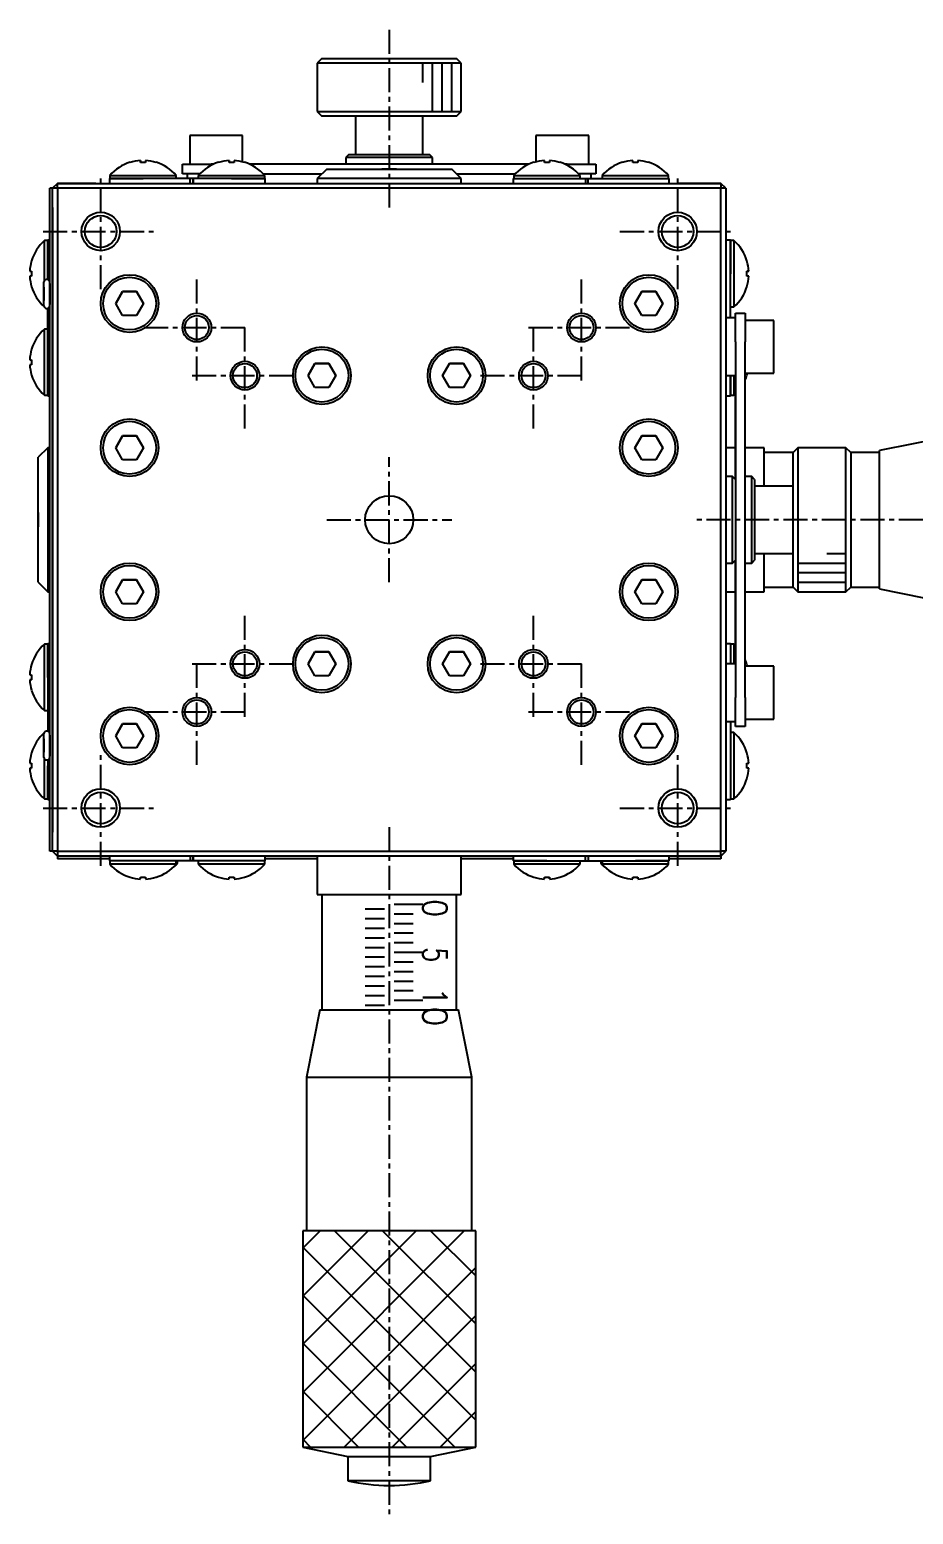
# Model space of a CAD drawing. Extents: x 55 to 256, y 20 to 197.
# Drawn here: x 120.1 to 166.1, y 120 to 197.2 of the extents above; entities that cross this region are included whole.
import ezdxf

# ---------------------------------------------------------------- set-up
doc = ezdxf.new("R2010")
doc.units = 0
doc.header["$MEASUREMENT"] = 0
doc.linetypes.add('CENTER', pattern=[2, 1.25, -0.25, 0.25, -0.25])
doc.layers.get('0').update_dxf_attribs({"linetype": 'CONTINUOUS'})
doc.layers.add('CENTER', color=1, linetype='CENTER')
doc.styles.get("Standard").update_dxf_attribs({"font": 'txt.shx', "bigfont": '@extfont2.shx'})

msp = doc.modelspace()

# ---------------------------------------------------------------- linework, layer by layer
at = {"color": 7, "linetype": 'Continuous'}
for p, q in [((135.313, 195.712), (135.063, 195.462)), ((142.563, 195.462), (135.063, 195.462)), ((135.063, 195.462), (135.063, 192.962)), ((135.313, 195.712), (142.313, 195.712)), ((135.313, 195.712), (142.313, 195.712)), ((142.563, 195.462), (142.313, 195.712)), ((142.563, 192.962), (142.563, 195.462)), ((135.063, 192.962), (142.563, 192.962)), ((135.063, 192.962), (135.313, 192.712)), ((142.313, 192.712), (135.313, 192.712)), ((137.063, 192.712), (137.063, 190.712)), ((140.563, 190.712), (140.563, 192.712)), ((142.313, 192.712), (142.563, 192.962)), ((129.813, 191.712), (128.438, 191.712)), ((128.438, 191.712), (128.438, 190.212)), ((131.188, 191.712), (129.813, 191.712)), ((131.188, 190.335), (131.188, 191.712)), ((147.813, 191.712), (146.438, 191.712)), ((146.438, 191.712), (146.438, 190.335)), ((149.188, 191.712), (147.813, 191.712)), ((149.188, 190.212), (149.188, 191.712)), ((125.339, 190.308), (125.338, 190.311)), ((125.339, 190.308), (125.338, 190.311)), ((125.883, 190.308), (125.883, 190.405)), ((125.883, 190.405), (125.883, 190.308)), ((126.143, 190.308), (125.883, 190.308)), ((126.143, 190.405), (126.143, 190.308)), ((126.689, 190.311), (126.687, 190.308)), ((128.063, 189.712), (128.063, 190.212)), ((128.063, 190.212), (129.563, 190.212)), ((129.675, 190.212), (129.563, 190.212)), ((129.939, 190.308), (129.938, 190.311)), ((129.939, 190.308), (129.938, 190.311)), ((130.483, 190.308), (130.483, 190.405)), ((130.483, 190.405), (130.483, 190.308)), ((130.743, 190.308), (130.483, 190.308)), ((130.743, 190.405), (130.743, 190.308)), ((131.289, 190.311), (131.287, 190.308)), ((146.075, 190.212), (131.551, 190.212)), ((136.713, 190.712), (136.563, 190.562)), ((141.063, 190.562), (136.563, 190.562)), ((136.563, 190.562), (136.563, 190.212)), ((136.713, 190.712), (140.913, 190.712)), ((136.713, 190.712), (137.063, 190.712)), ((140.563, 190.712), (140.913, 190.712)), ((141.063, 190.562), (140.913, 190.712)), ((141.063, 190.212), (141.063, 190.562)), ((146.339, 190.308), (146.338, 190.311)), ((146.883, 190.308), (146.883, 190.405)), ((147.143, 190.308), (146.883, 190.308)), ((147.143, 190.405), (147.143, 190.308)), ((147.143, 190.405), (147.143, 190.308)), ((147.689, 190.311), (147.687, 190.308)), ((147.689, 190.311), (147.687, 190.308)), ((148.063, 190.212), (147.951, 190.212)), ((148.063, 190.212), (149.563, 190.212)), ((149.563, 190.212), (149.563, 189.712)), ((150.939, 190.308), (150.938, 190.311)), ((151.483, 190.308), (151.483, 190.405)), ((151.743, 190.308), (151.483, 190.308)), ((151.743, 190.405), (151.743, 190.308)), ((151.743, 190.405), (151.743, 190.308)), ((152.289, 190.311), (152.287, 190.308)), ((152.289, 190.311), (152.287, 190.308)), ((126.013, 189.462), (124.263, 189.462)), ((124.263, 189.462), (124.263, 189.212)), ((124.288, 189.634), (127.738, 189.634)), ((124.288, 189.634), (124.288, 189.462)), ((124.288, 189.462), (126.013, 189.462)), ((127.963, 189.462), (126.013, 189.462)), ((127.738, 189.462), (127.738, 189.634)), ((128.463, 189.462), (127.963, 189.462)), ((128.961, 189.712), (128.063, 189.712)), ((128.313, 189.712), (128.313, 189.462)), ((128.613, 189.462), (128.463, 189.462)), ((128.463, 189.212), (128.463, 189.462)), ((128.613, 189.462), (128.613, 189.212)), ((129.113, 189.462), (128.613, 189.462)), ((128.613, 189.212), (128.613, 189.462)), ((128.888, 189.634), (132.338, 189.634)), ((128.888, 189.634), (128.888, 189.462)), ((130.613, 189.462), (129.113, 189.462)), ((132.363, 189.462), (130.613, 189.462)), ((130.613, 189.462), (132.338, 189.462)), ((132.265, 189.712), (135.313, 189.712)), ((132.338, 189.462), (132.338, 189.634)), ((132.363, 189.212), (132.363, 189.462)), ((135.563, 189.962), (135.063, 189.462)), ((138.813, 189.462), (135.063, 189.462)), ((135.063, 189.462), (135.063, 189.212)), ((135.563, 189.962), (138.813, 189.962)), ((135.563, 189.962), (142.063, 189.962)), ((139.188, 189.962), (138.438, 189.962)), ((139.188, 189.962), (138.438, 189.962)), ((138.813, 189.962), (142.063, 189.962)), ((142.563, 189.462), (138.813, 189.462)), ((142.563, 189.462), (142.063, 189.962)), ((142.313, 189.712), (145.361, 189.712)), ((142.563, 189.212), (142.563, 189.462)), ((145.263, 189.462), (147.013, 189.462)), ((145.263, 189.462), (145.263, 189.212)), ((145.288, 189.634), (148.738, 189.634)), ((145.288, 189.634), (145.288, 189.462)), ((145.288, 189.462), (147.013, 189.462)), ((147.013, 189.462), (148.513, 189.462)), ((148.513, 189.462), (149.013, 189.462)), ((149.563, 189.712), (148.665, 189.712)), ((148.738, 189.462), (148.738, 189.634)), ((149.013, 189.462), (149.013, 189.212)), ((149.013, 189.462), (149.163, 189.462)), ((149.163, 189.212), (149.163, 189.462)), ((149.163, 189.462), (149.663, 189.462)), ((149.163, 189.212), (149.163, 189.462)), ((149.313, 189.462), (149.313, 189.712)), ((149.663, 189.462), (151.613, 189.462)), ((149.888, 189.634), (153.338, 189.634)), ((149.888, 189.634), (149.888, 189.462)), ((151.613, 189.462), (153.363, 189.462)), ((151.613, 189.462), (153.338, 189.462)), ((153.338, 189.462), (153.338, 189.634)), ((153.363, 189.212), (153.363, 189.462)), ((121.163, 188.251), (121.163, 188.962)), ((121.163, 187.962), (121.163, 188.962)), ((121.313, 188.962), (121.163, 188.962)), ((121.313, 188.962), (121.163, 188.962)), ((121.563, 189.212), (121.313, 188.962)), ((121.563, 189.212), (121.313, 188.962)), ((121.563, 188.962), (121.313, 188.962)), ((121.313, 187.962), (121.313, 188.962)), ((121.563, 188.962), (121.563, 189.212)), ((121.563, 189.212), (156.063, 189.212)), ((123.563, 189.212), (121.563, 189.212)), ((121.563, 188.962), (121.563, 154.462)), ((156.063, 188.962), (121.563, 188.962)), ((123.563, 189.212), (127.813, 189.212)), ((127.813, 189.212), (128.063, 189.212)), ((128.063, 189.212), (133.813, 189.212)), ((133.813, 189.212), (143.813, 189.212)), ((143.813, 189.212), (149.563, 189.212)), ((149.563, 189.212), (153.563, 189.212)), ((153.563, 189.212), (153.813, 189.212)), ((156.063, 189.212), (153.813, 189.212)), ((156.063, 189.212), (156.063, 188.962)), ((156.313, 188.962), (156.063, 189.212)), ((156.063, 154.462), (156.063, 188.962)), ((156.313, 188.962), (156.063, 188.962)), ((156.313, 188.962), (156.313, 154.462)), ((121.163, 187.683), (121.163, 188.251)), ((121.163, 155.462), (121.163, 187.962)), ((121.313, 155.462), (121.313, 187.962)), ((121.313, 187.962), (121.313, 155.462)), ((121.163, 183.962), (121.163, 187.683)), ((120.892, 184.167), (120.892, 186.237)), ((121.063, 186.237), (120.892, 186.237)), ((121.063, 184.512), (121.063, 186.262)), ((121.163, 186.262), (121.063, 186.262)), ((121.063, 184.512), (121.063, 186.237)), ((156.563, 186.262), (156.313, 186.262)), ((156.563, 184.512), (156.563, 186.262)), ((156.563, 186.237), (156.563, 184.512)), ((156.734, 186.237), (156.563, 186.237)), ((156.734, 186.237), (156.734, 184.512)), ((120.12, 184.642), (120.218, 184.642)), ((120.12, 184.642), (120.218, 184.642)), ((120.214, 185.188), (120.218, 185.186)), ((120.214, 185.188), (120.218, 185.186)), ((120.218, 184.642), (120.218, 184.382)), ((157.408, 185.186), (157.412, 185.188)), ((157.408, 185.186), (157.412, 185.188)), ((157.408, 184.642), (157.506, 184.642)), ((157.408, 184.382), (157.408, 184.642)), ((157.506, 184.642), (157.408, 184.642)), ((120.218, 184.382), (120.12, 184.382)), ((120.863, 182.837), (120.863, 184.087)), ((120.863, 183.981), (120.863, 184.087)), ((120.863, 183.549), (120.863, 183.981)), ((121.038, 184.212), (120.988, 184.212)), ((121.038, 184.212), (120.988, 184.212)), ((121.063, 184.21), (121.063, 184.512)), ((121.163, 184.012), (121.163, 183.962)), ((121.163, 184.012), (121.163, 183.889)), ((121.163, 183.889), (121.163, 183.85)), ((156.563, 182.562), (156.563, 184.512)), ((156.734, 184.512), (156.734, 182.787)), ((157.506, 184.382), (157.408, 184.382)), ((120.218, 183.838), (120.214, 183.837)), ((120.863, 183.808), (120.863, 183.549)), ((120.863, 183.738), (120.863, 183.808)), ((120.863, 183.549), (120.863, 183.738)), ((120.863, 183.724), (120.863, 183.62)), ((120.863, 183.549), (120.863, 183.724)), ((120.863, 183.62), (120.863, 183.445)), ((120.863, 183.376), (120.863, 183.549)), ((120.863, 183.479), (120.863, 183.549)), ((120.863, 183.376), (120.863, 183.479)), ((120.863, 183.445), (120.863, 183.186)), ((120.863, 182.837), (120.863, 183.376)), ((120.863, 183.305), (120.863, 183.376)), ((120.863, 183.376), (120.863, 183.201)), ((120.863, 183.116), (120.863, 183.376)), ((120.863, 183.201), (120.863, 183.305)), ((120.863, 183.186), (120.863, 183.116)), ((121.163, 183.85), (121.163, 183.786)), ((121.163, 183.786), (121.163, 183.773)), ((121.163, 183.773), (121.163, 183.712)), ((121.163, 183.712), (121.163, 183.609)), ((121.163, 183.609), (121.163, 183.477)), ((121.163, 183.477), (121.163, 183.448)), ((121.163, 183.448), (121.163, 183.419)), ((121.163, 183.419), (121.163, 183.376)), ((121.163, 183.376), (121.163, 183.343)), ((121.163, 183.343), (121.163, 183.279)), ((121.163, 183.279), (121.163, 183.242)), ((121.163, 183.242), (121.163, 183.2)), ((121.163, 183.2), (121.163, 183.106)), ((121.163, 183.106), (121.163, 182.998)), ((124.591, 182.962), (124.952, 183.587)), ((124.952, 183.587), (124.591, 182.962)), ((124.952, 183.587), (125.674, 183.587)), ((125.674, 183.587), (124.952, 183.587)), ((125.674, 183.587), (126.035, 182.962)), ((126.035, 182.962), (125.674, 183.587)), ((151.591, 182.962), (151.952, 183.587)), ((151.952, 183.587), (151.591, 182.962)), ((151.952, 183.587), (152.674, 183.587)), ((152.674, 183.587), (151.952, 183.587)), ((152.674, 183.587), (153.035, 182.962)), ((153.035, 182.962), (152.674, 183.587)), ((157.412, 183.837), (157.408, 183.838)), ((120.988, 182.712), (121.038, 182.712)), ((120.988, 182.712), (121.038, 182.712)), ((121.063, 182.562), (121.063, 182.715)), ((121.063, 182.062), (121.063, 182.562)), ((121.163, 182.998), (121.163, 182.962)), ((121.163, 182.636), (121.163, 182.962)), ((121.163, 182.962), (121.163, 182.952)), ((121.163, 182.962), (121.163, 182.949)), ((121.163, 182.952), (121.163, 182.944)), ((121.163, 182.949), (121.163, 182.944)), ((121.163, 182.944), (121.163, 182.927)), ((121.163, 182.944), (121.163, 182.927)), ((121.163, 182.927), (121.163, 182.922)), ((121.163, 182.927), (121.163, 182.922)), ((121.163, 182.922), (121.163, 182.912)), ((121.163, 182.922), (121.163, 182.912)), ((121.163, 181.654), (121.163, 182.636)), ((124.952, 182.337), (124.591, 182.962)), ((125.674, 182.337), (124.952, 182.337)), ((126.035, 182.962), (125.674, 182.337)), ((151.952, 182.337), (151.591, 182.962)), ((152.674, 182.337), (151.952, 182.337)), ((153.035, 182.962), (152.674, 182.337)), ((156.563, 182.787), (156.734, 182.787)), ((156.563, 182.212), (156.563, 182.562)), ((156.813, 182.212), (156.813, 182.462)), ((156.813, 180.962), (156.813, 182.462)), ((156.813, 182.462), (157.313, 182.462)), ((157.313, 182.462), (157.313, 180.962)), ((120.892, 178.187), (120.892, 181.637)), ((121.063, 181.637), (120.892, 181.637)), ((121.063, 181.912), (121.063, 182.062)), ((121.163, 182.062), (121.063, 182.062)), ((121.063, 181.412), (121.063, 181.912)), ((121.063, 181.912), (121.163, 181.912)), ((121.163, 180.668), (121.163, 181.654)), ((156.813, 182.212), (156.313, 182.212)), ((158.813, 182.087), (157.313, 182.087)), ((158.813, 180.712), (158.813, 182.087)), ((121.063, 179.912), (121.063, 181.412)), ((156.813, 180.962), (156.813, 162.462)), ((157.313, 162.462), (157.313, 180.962)), ((120.12, 180.042), (120.218, 180.042)), ((120.12, 180.042), (120.218, 180.042)), ((120.214, 180.588), (120.218, 180.586)), ((120.214, 180.588), (120.218, 180.586)), ((120.218, 180.042), (120.218, 179.782)), ((121.163, 179.779), (121.163, 180.668)), ((158.813, 179.337), (158.813, 180.712)), ((120.218, 179.782), (120.12, 179.782)), ((120.218, 179.238), (120.214, 179.237)), ((121.063, 178.162), (121.063, 179.912)), ((121.063, 178.187), (121.063, 179.912)), ((121.163, 179.68), (121.163, 179.779)), ((121.163, 178.888), (121.163, 179.68)), ((134.591, 179.212), (134.952, 179.837)), ((134.952, 179.837), (134.591, 179.212)), ((134.952, 179.837), (135.674, 179.837)), ((135.674, 179.837), (134.952, 179.837)), ((135.674, 179.837), (136.035, 179.212)), ((136.035, 179.212), (135.674, 179.837)), ((141.591, 179.212), (141.952, 179.837)), ((141.952, 179.837), (141.591, 179.212)), ((141.952, 179.837), (142.674, 179.837)), ((142.674, 179.837), (141.952, 179.837)), ((142.674, 179.837), (143.035, 179.212)), ((143.035, 179.212), (142.674, 179.837)), ((157.313, 179.337), (158.813, 179.337)), ((157.412, 179.237), (157.408, 179.238)), ((121.163, 178.689), (121.163, 178.888)), ((121.163, 177.995), (121.163, 178.689)), ((134.952, 178.587), (134.591, 179.212)), ((135.674, 178.587), (134.952, 178.587)), ((136.035, 179.212), (135.674, 178.587)), ((141.952, 178.587), (141.591, 179.212)), ((142.674, 178.587), (141.952, 178.587)), ((143.035, 179.212), (142.674, 178.587)), ((156.313, 179.212), (156.813, 179.212)), ((156.563, 178.162), (156.563, 179.212)), ((156.563, 179.212), (156.563, 178.187)), ((156.734, 179.212), (156.734, 178.187)), ((156.813, 173.812), (156.813, 179.212)), ((120.892, 178.187), (121.063, 178.187)), ((121.063, 178.162), (121.163, 178.162)), ((121.163, 177.697), (121.163, 177.995)), ((121.163, 177.1), (121.163, 177.697)), ((156.313, 178.162), (156.563, 178.162)), ((156.563, 178.187), (156.734, 178.187)), ((121.163, 176.702), (121.163, 177.1)), ((156.813, 177.664), (156.813, 176.643)), ((156.813, 177.664), (156.813, 176.435)), ((121.163, 176.204), (121.163, 176.702)), ((121.163, 175.706), (121.163, 176.204)), ((156.813, 176.727), (156.813, 175.797)), ((156.813, 176.727), (156.813, 176.723)), ((156.813, 176.614), (156.813, 176.723)), ((156.813, 176.643), (156.813, 173.812)), ((156.813, 176.614), (156.813, 175.548)), ((121.063, 175.462), (120.563, 174.962)), ((121.063, 175.462), (121.063, 171.712)), ((121.163, 175.462), (121.063, 175.462)), ((121.163, 175.307), (121.163, 175.706)), ((124.591, 175.462), (124.952, 176.087)), ((124.952, 176.087), (124.591, 175.462)), ((124.952, 174.837), (124.591, 175.462)), ((124.952, 176.087), (125.674, 176.087)), ((125.674, 176.087), (124.952, 176.087)), ((125.674, 176.087), (126.035, 175.462)), ((126.035, 175.462), (125.674, 176.087)), ((126.035, 175.462), (125.674, 174.837)), ((151.591, 175.462), (151.952, 176.087)), ((151.952, 176.087), (151.591, 175.462)), ((151.952, 174.837), (151.591, 175.462)), ((151.952, 176.087), (152.674, 176.087)), ((152.674, 176.087), (151.952, 176.087)), ((152.674, 176.087), (153.035, 175.462)), ((153.035, 175.462), (152.674, 176.087)), ((153.035, 175.462), (152.674, 174.837)), ((156.813, 175.462), (156.313, 175.462)), ((156.813, 173.812), (156.813, 175.797)), ((156.813, 175.548), (156.813, 173.812)), ((158.313, 175.462), (157.313, 175.462)), ((158.313, 173.462), (158.313, 175.462)), ((160.063, 175.462), (159.813, 175.212)), ((160.063, 175.462), (160.063, 167.962)), ((162.563, 175.462), (160.063, 175.462)), ((162.563, 167.962), (162.563, 175.462)), ((162.813, 175.212), (162.563, 175.462)), ((167.813, 176.012), (164.313, 175.312)), ((120.563, 168.462), (120.563, 174.962)), ((120.563, 171.712), (120.563, 174.962)), ((121.163, 174.709), (121.163, 175.307)), ((121.163, 174.409), (121.163, 174.709)), ((125.674, 174.837), (124.952, 174.837)), ((152.674, 174.837), (151.952, 174.837)), ((159.813, 175.212), (158.313, 175.212)), ((159.813, 168.212), (159.813, 175.212)), ((162.813, 175.212), (162.813, 168.212)), ((164.313, 175.212), (162.813, 175.212)), ((164.313, 168.112), (164.313, 175.312)), ((121.163, 173.71), (121.163, 174.409)), ((156.663, 173.962), (156.313, 173.962)), ((156.663, 171.712), (156.663, 173.962)), ((156.813, 173.812), (156.663, 173.962)), ((157.663, 173.962), (157.313, 173.962)), ((157.663, 169.462), (157.663, 173.962)), ((157.813, 173.812), (157.663, 173.962)), ((121.163, 173.511), (121.163, 173.71)), ((121.163, 172.711), (121.163, 173.511)), ((157.813, 173.812), (157.813, 169.612)), ((159.813, 173.462), (157.813, 173.462)), ((121.163, 172.612), (121.163, 172.711)), ((121.163, 171.712), (121.163, 172.612)), ((120.563, 172.087), (120.563, 171.337)), ((120.563, 172.087), (120.563, 171.337)), ((120.563, 168.462), (120.563, 171.712)), ((121.063, 171.712), (121.063, 167.962)), ((121.163, 170.813), (121.163, 171.712)), ((156.663, 169.462), (156.663, 171.712)), ((121.163, 170.713), (121.163, 170.813)), ((121.163, 169.914), (121.163, 170.713)), ((157.813, 169.962), (159.813, 169.962)), ((158.313, 167.962), (158.313, 169.962)), ((121.163, 169.714), (121.163, 169.914)), ((121.163, 169.015), (121.163, 169.714)), ((156.313, 169.462), (156.663, 169.462)), ((156.663, 169.462), (156.813, 169.612)), ((156.813, 169.612), (156.813, 166.782)), ((156.813, 167.628), (156.813, 169.612)), ((156.813, 169.612), (156.813, 167.876)), ((156.813, 164.212), (156.813, 169.612)), ((157.313, 169.462), (157.663, 169.462)), ((157.663, 169.462), (157.813, 169.612)), ((120.563, 168.462), (121.063, 167.962)), ((121.163, 168.716), (121.163, 169.015)), ((121.163, 168.118), (121.163, 168.716)), ((124.591, 167.962), (124.952, 168.587)), ((124.952, 168.587), (124.591, 167.962)), ((124.952, 168.587), (125.674, 168.587)), ((125.674, 168.587), (124.952, 168.587)), ((125.674, 168.587), (126.035, 167.962)), ((126.035, 167.962), (125.674, 168.587)), ((151.591, 167.962), (151.952, 168.587)), ((151.952, 168.587), (151.591, 167.962)), ((151.952, 168.587), (152.674, 168.587)), ((152.674, 168.587), (151.952, 168.587)), ((152.674, 168.587), (153.035, 167.962)), ((153.035, 167.962), (152.674, 168.587)), ((121.063, 167.962), (121.163, 167.962)), ((121.163, 167.719), (121.163, 168.118)), ((121.163, 167.221), (121.163, 167.719)), ((124.952, 167.337), (124.591, 167.962)), ((126.035, 167.962), (125.674, 167.337)), ((151.952, 167.337), (151.591, 167.962)), ((153.035, 167.962), (152.674, 167.337)), ((156.313, 167.962), (156.813, 167.962)), ((156.813, 167.876), (156.813, 166.811)), ((157.313, 167.962), (158.313, 167.962)), ((158.313, 168.212), (159.813, 168.212)), ((159.813, 168.212), (160.063, 167.962)), ((160.063, 167.962), (162.563, 167.962)), ((162.563, 167.962), (162.813, 168.212)), ((162.813, 168.212), (164.313, 168.212)), ((164.313, 168.112), (167.813, 167.412)), ((121.163, 166.723), (121.163, 167.221)), ((125.674, 167.337), (124.952, 167.337)), ((152.674, 167.337), (151.952, 167.337)), ((156.813, 167.628), (156.813, 166.698)), ((156.813, 166.99), (156.813, 165.761)), ((121.163, 166.325), (121.163, 166.723)), ((121.163, 165.728), (121.163, 166.325)), ((156.813, 166.702), (156.813, 166.811)), ((156.813, 166.782), (156.813, 165.761)), ((156.813, 166.702), (156.813, 166.698)), ((121.163, 165.43), (121.163, 165.728)), ((121.163, 164.735), (121.163, 165.43)), ((120.892, 161.787), (120.892, 165.237)), ((121.063, 165.237), (120.892, 165.237)), ((121.063, 165.262), (121.063, 163.512)), ((121.163, 165.262), (121.063, 165.262)), ((121.063, 163.512), (121.063, 165.237)), ((121.163, 164.537), (121.163, 164.735)), ((134.591, 164.212), (134.952, 164.837)), ((134.952, 164.837), (134.591, 164.212)), ((134.952, 164.837), (135.674, 164.837)), ((135.674, 164.837), (134.952, 164.837)), ((135.674, 164.837), (136.035, 164.212)), ((136.035, 164.212), (135.674, 164.837)), ((141.591, 164.212), (141.952, 164.837)), ((141.952, 164.837), (141.591, 164.212)), ((141.952, 164.837), (142.674, 164.837)), ((142.674, 164.837), (141.952, 164.837)), ((142.674, 164.837), (143.035, 164.212)), ((143.035, 164.212), (142.674, 164.837)), ((156.563, 165.262), (156.313, 165.262)), ((156.563, 165.262), (156.563, 164.212)), ((156.563, 165.237), (156.563, 164.212)), ((156.734, 165.237), (156.563, 165.237)), ((156.734, 165.237), (156.734, 164.212)), ((120.214, 164.188), (120.218, 164.186)), ((121.163, 163.745), (121.163, 164.537)), ((134.952, 163.587), (134.591, 164.212)), ((136.035, 164.212), (135.674, 163.587)), ((141.952, 163.587), (141.591, 164.212)), ((143.035, 164.212), (142.674, 163.587)), ((156.813, 164.212), (156.313, 164.212)), ((158.813, 164.087), (157.313, 164.087)), ((157.408, 164.186), (157.412, 164.188)), ((158.813, 162.712), (158.813, 164.087)), ((120.12, 163.642), (120.218, 163.642)), ((120.218, 163.382), (120.12, 163.382)), ((120.12, 163.382), (120.218, 163.382)), ((120.218, 163.642), (120.218, 163.382)), ((121.063, 163.512), (121.063, 162.012)), ((121.163, 163.642), (121.163, 163.745)), ((121.163, 162.756), (121.163, 163.642)), ((135.674, 163.587), (134.952, 163.587)), ((142.674, 163.587), (141.952, 163.587)), ((120.218, 162.838), (120.214, 162.837)), ((120.218, 162.838), (120.214, 162.837)), ((121.163, 161.771), (121.163, 162.756)), ((156.813, 160.962), (156.813, 162.462)), ((157.313, 162.462), (157.313, 160.962)), ((158.813, 161.337), (158.813, 162.712)), ((120.892, 161.787), (121.063, 161.787)), ((121.063, 162.012), (121.063, 161.512)), ((121.063, 161.512), (121.163, 161.512)), ((121.063, 161.512), (121.063, 161.362)), ((121.163, 160.788), (121.163, 161.771)), ((121.038, 160.712), (120.988, 160.712)), ((121.038, 160.712), (120.988, 160.712)), ((121.063, 161.362), (121.063, 160.862)), ((121.163, 161.362), (121.063, 161.362)), ((121.063, 160.862), (121.063, 160.71)), ((121.163, 160.462), (121.163, 160.788)), ((124.591, 160.462), (124.952, 161.087)), ((124.952, 161.087), (124.591, 160.462)), ((124.952, 161.087), (125.674, 161.087)), ((125.674, 161.087), (124.952, 161.087)), ((125.674, 161.087), (126.035, 160.462)), ((126.035, 160.462), (125.674, 161.087)), ((151.591, 160.462), (151.952, 161.087)), ((151.952, 161.087), (151.591, 160.462)), ((151.952, 161.087), (152.674, 161.087)), ((152.674, 161.087), (151.952, 161.087)), ((152.674, 161.087), (153.035, 160.462)), ((153.035, 160.462), (152.674, 161.087)), ((156.313, 161.212), (156.813, 161.212)), ((156.563, 161.212), (156.563, 160.862)), ((156.563, 160.862), (156.563, 158.912)), ((156.813, 160.962), (156.813, 161.212)), ((157.313, 160.962), (156.813, 160.962)), ((157.313, 161.337), (158.813, 161.337)), ((120.863, 159.337), (120.863, 160.587)), ((120.863, 160.481), (120.863, 160.587)), ((120.863, 160.049), (120.863, 160.481)), ((120.863, 160.308), (120.863, 160.049)), ((120.863, 160.238), (120.863, 160.308)), ((120.863, 160.049), (120.863, 160.238)), ((120.863, 160.224), (120.863, 160.12)), ((120.863, 160.049), (120.863, 160.224)), ((120.863, 160.12), (120.863, 159.945)), ((120.863, 159.876), (120.863, 160.049)), ((120.863, 159.979), (120.863, 160.049)), ((120.863, 159.876), (120.863, 159.979)), ((120.863, 159.945), (120.863, 159.686)), ((121.163, 160.512), (121.163, 160.462)), ((121.163, 160.512), (121.163, 160.389)), ((121.163, 160.389), (121.163, 160.35)), ((121.163, 160.35), (121.163, 160.286)), ((121.163, 160.286), (121.163, 160.273)), ((121.163, 160.273), (121.163, 160.212)), ((121.163, 160.212), (121.163, 160.109)), ((121.163, 160.109), (121.163, 159.977)), ((121.163, 159.977), (121.163, 159.948)), ((121.163, 159.948), (121.163, 159.919)), ((121.163, 159.919), (121.163, 159.876)), ((124.952, 159.837), (124.591, 160.462)), ((126.035, 160.462), (125.674, 159.837)), ((151.952, 159.837), (151.591, 160.462)), ((153.035, 160.462), (152.674, 159.837)), ((156.734, 160.637), (156.563, 160.637)), ((156.734, 160.637), (156.734, 158.912)), ((120.214, 159.588), (120.218, 159.586)), ((120.863, 159.337), (120.863, 159.876)), ((120.863, 159.805), (120.863, 159.876)), ((120.863, 159.876), (120.863, 159.701)), ((120.863, 159.616), (120.863, 159.876)), ((120.863, 159.701), (120.863, 159.805)), ((120.863, 159.686), (120.863, 159.616)), ((120.892, 157.187), (120.892, 159.258)), ((120.988, 159.212), (121.038, 159.212)), ((120.988, 159.212), (121.038, 159.212)), ((121.063, 159.215), (121.063, 158.912)), ((121.163, 159.876), (121.163, 159.843)), ((121.163, 159.843), (121.163, 159.779)), ((121.163, 159.779), (121.163, 159.742)), ((121.163, 159.742), (121.163, 159.7)), ((121.163, 159.7), (121.163, 159.606)), ((121.163, 159.606), (121.163, 159.498)), ((121.163, 159.498), (121.163, 159.462)), ((121.163, 155.741), (121.163, 159.462)), ((121.163, 159.462), (121.163, 159.452)), ((121.163, 159.462), (121.163, 159.449)), ((121.163, 159.452), (121.163, 159.444)), ((121.163, 159.449), (121.163, 159.444)), ((121.163, 159.444), (121.163, 159.435)), ((121.163, 159.444), (121.163, 159.427)), ((121.163, 159.435), (121.163, 159.427)), ((121.163, 159.427), (121.163, 159.422)), ((121.163, 159.427), (121.163, 159.422)), ((121.163, 159.422), (121.163, 159.412)), ((121.163, 159.422), (121.163, 159.412)), ((125.674, 159.837), (124.952, 159.837)), ((152.674, 159.837), (151.952, 159.837)), ((157.408, 159.586), (157.412, 159.588)), ((120.12, 159.042), (120.218, 159.042)), ((120.218, 158.782), (120.12, 158.782)), ((120.12, 158.782), (120.218, 158.782)), ((120.218, 159.042), (120.218, 158.782)), ((121.063, 158.912), (121.063, 157.162)), ((121.063, 157.187), (121.063, 158.912)), ((156.563, 158.912), (156.563, 157.162)), ((156.563, 158.912), (156.563, 157.187)), ((156.734, 158.912), (156.734, 157.187)), ((157.408, 159.042), (157.506, 159.042)), ((157.408, 158.782), (157.408, 159.042)), ((157.506, 158.782), (157.408, 158.782)), ((157.506, 158.782), (157.408, 158.782)), ((120.218, 158.238), (120.214, 158.237)), ((120.218, 158.238), (120.214, 158.237)), ((157.412, 158.237), (157.408, 158.238)), ((157.412, 158.237), (157.408, 158.238)), ((120.892, 157.187), (121.063, 157.187)), ((121.063, 157.162), (121.163, 157.162)), ((156.313, 157.162), (156.563, 157.162)), ((156.563, 157.187), (156.734, 157.187)), ((121.163, 155.173), (121.163, 155.741)), ((121.163, 154.462), (121.163, 155.462)), ((121.313, 154.462), (121.313, 155.462)), ((121.163, 154.462), (121.163, 155.173)), ((121.313, 154.462), (121.163, 154.462)), ((121.563, 154.462), (121.313, 154.462)), ((121.313, 154.462), (121.563, 154.212)), ((121.563, 154.462), (156.063, 154.462)), ((121.563, 154.462), (121.563, 154.212)), ((147.063, 154.212), (121.563, 154.212)), ((121.563, 154.212), (121.563, 154.062)), ((121.563, 154.212), (121.563, 154.062)), ((122.563, 154.062), (121.563, 154.062)), ((124.263, 154.062), (122.563, 154.062)), ((124.263, 154.212), (124.263, 153.962)), ((126.013, 153.962), (124.263, 153.962)), ((126.013, 153.962), (124.288, 153.962)), ((124.288, 153.962), (124.288, 153.791)), ((126.013, 153.791), (124.288, 153.791)), ((127.963, 153.962), (126.013, 153.962)), ((127.738, 153.791), (126.013, 153.791)), ((127.738, 153.791), (127.738, 153.962)), ((127.813, 153.887), (127.813, 153.937)), ((127.813, 153.887), (127.813, 153.937)), ((128.463, 153.962), (127.963, 153.962)), ((128.463, 154.212), (128.463, 153.962)), ((128.613, 153.962), (128.463, 153.962)), ((128.613, 153.962), (128.613, 154.212)), ((128.613, 154.212), (128.613, 153.962)), ((129.113, 153.962), (128.613, 153.962)), ((128.888, 153.962), (128.888, 153.791)), ((130.613, 153.791), (128.888, 153.791)), ((130.613, 153.962), (129.113, 153.962)), ((132.363, 153.962), (130.613, 153.962)), ((132.338, 153.962), (130.613, 153.962)), ((132.338, 153.791), (130.613, 153.791)), ((132.338, 153.791), (132.338, 153.962)), ((132.363, 153.962), (132.363, 154.212)), ((135.063, 154.062), (132.363, 154.062)), ((135.063, 154.212), (135.063, 152.212)), ((142.563, 152.212), (142.563, 154.212)), ((145.263, 154.062), (142.563, 154.062)), ((145.263, 154.212), (145.263, 153.962)), ((145.263, 153.962), (147.013, 153.962)), ((147.013, 153.962), (145.288, 153.962)), ((145.288, 153.962), (145.288, 153.791)), ((147.013, 153.791), (145.288, 153.791)), ((147.013, 153.962), (148.513, 153.962)), ((148.738, 153.791), (147.013, 153.791)), ((156.063, 154.212), (147.063, 154.212)), ((148.513, 153.962), (149.013, 153.962)), ((148.738, 153.791), (148.738, 153.962)), ((149.013, 153.962), (149.013, 154.212)), ((149.013, 153.962), (149.163, 153.962)), ((149.163, 154.212), (149.163, 153.962)), ((149.163, 154.212), (149.163, 153.962)), ((149.163, 153.962), (149.663, 153.962)), ((149.663, 153.962), (151.613, 153.962)), ((149.813, 153.937), (149.813, 153.887)), ((149.813, 153.937), (149.813, 153.887)), ((149.888, 153.962), (149.888, 153.791)), ((151.613, 153.791), (149.888, 153.791)), ((151.613, 153.962), (153.363, 153.962)), ((153.338, 153.962), (151.613, 153.962)), ((153.338, 153.791), (151.613, 153.791)), ((153.338, 153.791), (153.338, 153.962)), ((153.363, 153.962), (153.363, 154.212)), ((155.063, 154.062), (153.363, 154.062)), ((156.063, 154.062), (155.063, 154.062)), ((156.063, 154.212), (156.063, 154.462)), ((156.313, 154.462), (156.063, 154.462)), ((156.063, 154.212), (156.313, 154.462)), ((156.063, 154.212), (156.063, 154.062)), ((125.338, 153.114), (125.339, 153.117)), ((125.338, 153.114), (125.339, 153.117)), ((125.883, 153.117), (126.143, 153.117)), ((125.883, 153.02), (125.883, 153.117)), ((125.883, 153.02), (125.883, 153.117)), ((126.143, 153.117), (126.143, 153.02)), ((126.687, 153.117), (126.689, 153.114)), ((129.938, 153.114), (129.939, 153.117)), ((129.938, 153.114), (129.939, 153.117)), ((130.483, 153.117), (130.743, 153.117)), ((130.483, 153.02), (130.483, 153.117)), ((130.483, 153.02), (130.483, 153.117)), ((130.743, 153.117), (130.743, 153.02)), ((131.287, 153.117), (131.289, 153.114)), ((146.338, 153.114), (146.339, 153.117)), ((146.883, 153.117), (147.143, 153.117)), ((146.883, 153.02), (146.883, 153.117)), ((147.143, 153.117), (147.143, 153.02)), ((147.143, 153.02), (147.143, 153.117)), ((147.687, 153.117), (147.689, 153.114)), ((147.687, 153.117), (147.689, 153.114)), ((150.938, 153.114), (150.939, 153.117)), ((151.483, 153.117), (151.743, 153.117)), ((151.483, 153.02), (151.483, 153.117)), ((151.743, 153.117), (151.743, 153.02)), ((151.743, 153.02), (151.743, 153.117)), ((152.287, 153.117), (152.289, 153.114)), ((152.287, 153.117), (152.289, 153.114)), ((135.063, 152.212), (142.563, 152.212)), ((135.313, 152.212), (135.313, 146.212)), ((142.313, 146.212), (142.313, 152.212)), ((135.213, 146.212), (134.513, 142.712)), ((135.213, 146.212), (142.413, 146.212)), ((143.113, 142.712), (142.413, 146.212)), ((134.513, 142.712), (143.113, 142.712)), ((134.513, 142.712), (134.513, 134.712)), ((143.113, 134.712), (143.113, 142.712)), ((138.813, 134.712), (134.313, 134.712)), ((134.313, 134.712), (134.313, 123.462)), ((143.313, 134.712), (138.813, 134.712)), ((143.313, 123.462), (143.313, 134.712)), ((134.313, 123.462), (143.313, 123.462)), ((134.313, 123.462), (136.663, 122.962)), ((136.663, 122.962), (140.963, 122.962)), ((136.663, 122.962), (136.663, 121.712)), ((140.963, 122.962), (143.313, 123.462)), ((140.963, 121.712), (140.963, 122.962)), ((140.963, 121.712), (136.663, 121.712))]:
    msp.add_line(p, q, dxfattribs=at)
at = {"color": 3, "linetype": 'Continuous'}
for p, q in [((140.563, 194.462), (140.563, 195.462)), ((141.063, 192.962), (141.063, 195.462)), ((141.563, 192.962), (141.563, 195.462)), ((142.063, 192.962), (142.063, 195.462)), ((161.563, 169.962), (162.563, 169.962)), ((160.063, 169.462), (162.563, 169.462)), ((160.063, 168.962), (162.563, 168.962)), ((160.063, 168.462), (162.563, 168.462)), ((137.563, 151.462), (138.563, 151.462)), ((139.063, 151.712), (140.563, 151.712)), ((137.563, 150.962), (138.563, 150.962)), ((139.063, 151.212), (140.063, 151.212)), ((139.063, 150.712), (140.063, 150.712)), ((137.563, 150.462), (138.563, 150.462)), ((137.563, 149.962), (138.563, 149.962)), ((139.063, 150.212), (140.063, 150.212)), ((137.563, 149.462), (138.563, 149.462)), ((139.063, 149.712), (140.063, 149.712)), ((139.063, 149.212), (140.563, 149.212)), ((137.563, 148.962), (138.563, 148.962)), ((137.563, 148.462), (138.563, 148.462)), ((139.063, 148.712), (140.063, 148.712)), ((137.563, 147.962), (138.563, 147.962)), ((137.563, 147.962), (138.563, 147.962)), ((139.063, 148.212), (140.063, 148.212)), ((139.063, 147.712), (140.063, 147.712)), ((137.563, 147.462), (138.563, 147.462)), ((137.563, 146.962), (138.563, 146.962)), ((139.063, 147.212), (140.063, 147.212)), ((137.563, 146.462), (138.563, 146.462)), ((139.063, 146.712), (140.563, 146.712)), ((134.313, 133.809), (135.217, 134.712)), ((134.313, 131.309), (137.717, 134.712)), ((134.313, 128.809), (140.217, 134.712)), ((134.313, 126.309), (142.717, 134.712)), ((135.967, 134.712), (143.313, 127.366)), ((138.467, 134.712), (143.313, 129.866)), ((140.967, 134.712), (143.313, 132.366)), ((134.313, 133.866), (143.313, 124.866)), ((134.313, 123.809), (143.313, 132.809)), ((134.313, 131.366), (142.217, 123.462)), ((136.467, 123.462), (143.313, 130.309)), ((134.313, 128.866), (139.717, 123.462)), ((138.967, 123.462), (143.313, 127.809)), ((134.313, 126.366), (137.217, 123.462)), ((141.467, 123.462), (143.313, 125.309)), ((134.313, 123.866), (134.717, 123.462))]:
    msp.add_line(p, q, dxfattribs=at)
for centre, radius in [((123.813, 186.712), 1), ((153.813, 186.712), 1), ((128.813, 181.712), 0.75), ((148.813, 181.712), 0.75), ((131.313, 179.212), 0.75), ((146.313, 179.212), 0.75), ((131.313, 164.212), 0.75), ((146.313, 164.212), 0.75), ((128.813, 161.712), 0.75), ((148.813, 161.712), 0.75), ((123.813, 156.712), 1), ((153.813, 156.712), 1)]:
    msp.add_circle(centre, radius, dxfattribs=at)
at = {"color": 7, "linetype": 'Continuous'}
for centre, radius in [((123.813, 186.712), 0.825), ((153.813, 186.712), 0.825), ((125.313, 182.962), 1.5), ((125.313, 182.962), 1.375), ((152.313, 182.962), 1.5), ((152.313, 182.962), 1.375), ((128.813, 181.712), 0.625), ((148.813, 181.712), 0.625), ((135.313, 179.212), 1.5), ((135.313, 179.212), 1.375), ((142.313, 179.212), 1.5), ((142.313, 179.212), 1.375), ((131.313, 179.212), 0.625), ((146.313, 179.212), 0.625), ((125.313, 175.462), 1.5), ((152.313, 175.462), 1.5), ((125.313, 175.462), 1.375), ((152.313, 175.462), 1.375), ((138.813, 171.712), 1.25), ((125.313, 167.962), 1.5), ((125.313, 167.962), 1.375), ((152.313, 167.962), 1.5), ((152.313, 167.962), 1.375), ((135.313, 164.212), 1.5), ((135.313, 164.212), 1.375), ((142.313, 164.212), 1.5), ((142.313, 164.212), 1.375), ((131.313, 164.212), 0.625), ((146.313, 164.212), 0.625), ((128.813, 161.712), 0.625), ((148.813, 161.712), 0.625), ((125.313, 160.462), 1.5), ((125.313, 160.462), 1.375), ((152.313, 160.462), 1.5), ((152.313, 160.462), 1.375), ((123.813, 156.712), 0.825), ((153.813, 156.712), 0.825)]:
    msp.add_circle(centre, radius, dxfattribs=at)
for centre, radius, start, end in [((126.013, 188.112), 2.3, 107.07998, 138.59038), ((126.013, 188.112), 2.296, 93.24538, 107.06558), ((126.013, 188.112), 2.296, 72.93442, 86.75462), ((126.013, 188.112), 2.3, 41.40962, 72.92002), ((130.613, 188.112), 2.3, 107.07998, 138.59038), ((130.613, 188.112), 2.296, 93.24538, 107.06558), ((130.613, 188.112), 2.296, 72.93442, 86.75462), ((130.613, 188.112), 2.3, 41.40962, 72.92002), ((147.013, 188.112), 2.3, 107.07998, 138.59038), ((147.013, 188.112), 2.296, 93.24538, 107.06558), ((147.013, 188.112), 2.296, 72.93442, 86.75462), ((147.013, 188.112), 2.3, 41.40962, 72.92002), ((151.613, 188.112), 2.3, 107.07998, 138.59038), ((151.613, 188.112), 2.296, 93.24538, 107.06558), ((151.613, 188.112), 2.296, 72.93442, 86.75462), ((151.613, 188.112), 2.3, 41.40962, 72.92002), ((122.413, 184.512), 2.3, 131.40962, 162.92002), ((155.213, 184.512), 2.3, 17.07998, 48.59038), ((122.413, 184.512), 2.296, 162.93442, 176.75462), ((155.213, 184.512), 2.296, 3.24538, 17.06558), ((122.413, 184.512), 2.296, 183.24538, 197.06558), ((120.988, 184.087), 0.125, 90, 180), ((121.038, 184.087), 0.125, 0, 90), ((155.213, 184.512), 2.296, 342.93442, 356.75462), ((122.413, 184.512), 2.3, 197.07998, 228.59038), ((155.213, 184.512), 2.3, 311.40962, 342.92002), ((120.988, 182.837), 0.125, 180, 270), ((121.038, 182.837), 0.125, 270, 0), ((122.413, 179.912), 2.3, 131.40962, 162.92002), ((122.413, 179.912), 2.296, 162.93442, 176.75462), ((122.413, 179.912), 2.296, 183.24538, 197.06558), ((122.413, 179.912), 2.3, 197.07998, 228.59038), ((155.213, 179.912), 2.3, 335.92939, 342.92002), ((155.213, 179.912), 2.296, 342.93442, 345.4988), ((155.213, 179.912), 2.3, 311.40962, 314.07921), ((122.413, 163.512), 2.3, 131.40962, 162.92002), ((155.213, 163.512), 2.3, 45.92079, 48.59038), ((122.413, 163.512), 2.296, 162.93442, 176.75462), ((155.213, 163.512), 2.3, 17.07998, 24.07061), ((155.213, 163.512), 2.296, 14.5012, 17.06558), ((122.413, 163.512), 2.296, 183.24538, 197.06558), ((122.413, 163.512), 2.3, 197.07998, 228.59038), ((120.988, 160.587), 0.125, 90, 180), ((121.038, 160.587), 0.125, 0, 90), ((122.413, 158.912), 2.3, 131.40962, 162.92002), ((155.213, 158.912), 2.3, 17.07998, 48.59038), ((122.413, 158.912), 2.296, 162.93442, 176.75462), ((120.988, 159.337), 0.125, 180, 270), ((121.038, 159.337), 0.125, 270, 0), ((155.213, 158.912), 2.296, 3.24538, 17.06558), ((122.413, 158.912), 2.296, 183.24538, 197.06558), ((155.213, 158.912), 2.296, 342.93442, 356.75462), ((122.413, 158.912), 2.3, 197.07998, 228.59038), ((155.213, 158.912), 2.3, 311.40962, 342.92002), ((126.013, 155.312), 2.3, 221.40962, 252.92002), ((126.013, 155.312), 2.3, 287.07998, 318.59038), ((127.688, 153.887), 0.125, 282.44571, 0), ((127.688, 153.937), 0.125, 0, 11.53696), ((130.613, 155.312), 2.3, 221.40962, 252.92002), ((130.613, 155.312), 2.3, 287.07998, 318.59038), ((147.013, 155.312), 2.3, 221.40962, 252.92002), ((147.013, 155.312), 2.3, 287.07998, 318.59038), ((149.938, 153.937), 0.125, 168.46304, 180), ((149.938, 153.887), 0.125, 180, 257.5543), ((151.613, 155.312), 2.3, 221.40962, 252.92002), ((151.613, 155.312), 2.3, 287.07998, 318.59038), ((126.013, 155.312), 2.296, 252.93442, 266.75462), ((126.013, 155.312), 2.296, 273.24538, 287.06558), ((130.613, 155.312), 2.296, 252.93442, 266.75462), ((130.613, 155.312), 2.296, 273.24538, 287.06558), ((147.013, 155.312), 2.296, 252.93442, 266.75462), ((147.013, 155.312), 2.296, 273.24538, 287.06558), ((151.613, 155.312), 2.296, 252.93442, 266.75462), ((151.613, 155.312), 2.296, 273.24538, 287.06558), ((138.813, 130.832), 9.37, 256.73497, 270), ((138.813, 130.832), 9.37, 270, 283.26503)]:
    msp.add_arc(centre, radius, start, end, dxfattribs=at)
at = {"layer": 'CENTER', "color": 1, "linetype": 'CENTER'}
for p, q in [((138.813, 197.212), (138.813, 187.712)), ((123.813, 183.712), (123.813, 189.712)), ((153.813, 183.712), (153.813, 189.712)), ((120.813, 186.712), (126.813, 186.712)), ((150.813, 186.712), (156.813, 186.712)), ((128.813, 178.962), (128.813, 184.462)), ((148.813, 178.962), (148.813, 184.462)), ((126.063, 181.712), (131.563, 181.712)), ((131.313, 176.462), (131.313, 181.962)), ((146.063, 181.712), (151.563, 181.712)), ((146.313, 176.462), (146.313, 181.962)), ((128.563, 179.212), (134.063, 179.212)), ((143.563, 179.212), (149.063, 179.212)), ((138.813, 168.462), (138.813, 174.962)), ((135.563, 171.712), (142.063, 171.712)), ((190.563, 171.712), (154.813, 171.712)), ((131.313, 161.462), (131.313, 166.962)), ((146.313, 161.462), (146.313, 166.962)), ((128.563, 164.212), (134.063, 164.212)), ((128.813, 158.962), (128.813, 164.462)), ((143.563, 164.212), (149.063, 164.212)), ((148.813, 158.962), (148.813, 164.462)), ((126.063, 161.712), (131.563, 161.712)), ((146.063, 161.712), (151.563, 161.712)), ((123.813, 153.712), (123.813, 159.712)), ((153.813, 153.712), (153.813, 159.712)), ((120.813, 156.712), (126.813, 156.712)), ((150.813, 156.712), (156.813, 156.712)), ((138.813, 155.712), (138.813, 119.962))]:
    msp.add_line(p, q, dxfattribs=at)

# ---------------------------------------------------------------- texts
at = {"color": 7}
for s, width, p in [('0', 0.864, (140.563, 151.962)), ('5', 0.72, (140.563, 149.462)), ('10', 0.96, (140.563, 147.412))]:
    msp.add_text(s, height=1.25, rotation=270, dxfattribs=dict(at, width=width)).set_placement(p)

doc.saveas('drawing.dxf')
